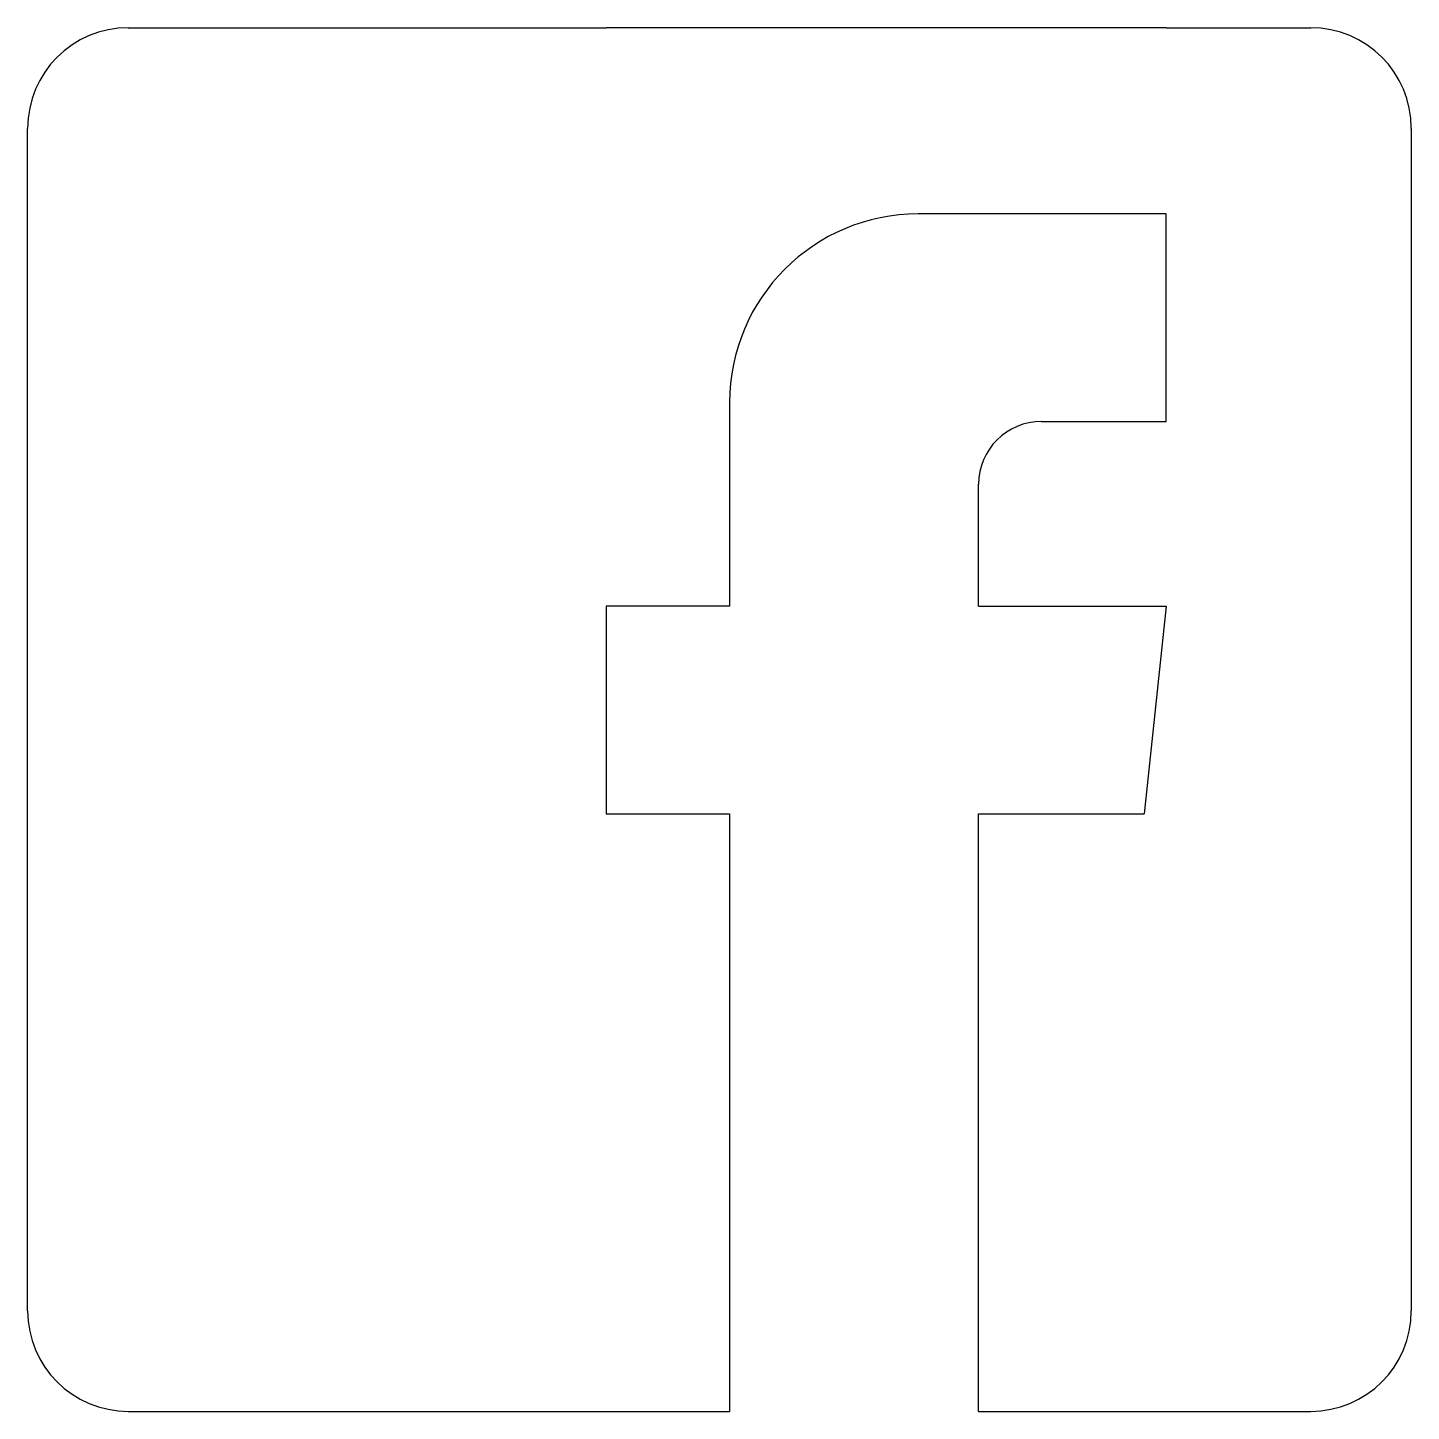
# Model space of a CAD drawing. Header units: inches. Extents: x 154 to 264, y 183 to 293.
import ezdxf

# ---------------------------------------------------------------- set-up
doc = ezdxf.new("R2010")
doc.units = ezdxf.units.IN
doc.header["$MEASUREMENT"] = 0

msp = doc.modelspace()

# ---------------------------------------------------------------- linework, layer by layer
for p, q in [((161.62, 293.48), (199.62, 293.48)), ((209.42, 293.48), (199.62, 293.48)), ((244.12, 293.48), (209.42, 293.48)), ((244.12, 293.48), (255.62, 293.48)), ((153.62, 191.48), (153.62, 285.48)), ((263.62, 285.48), (263.62, 230.98)), ((244.12, 278.68), (224.42, 278.68)), ((244.12, 262.18), (244.12, 278.68)), ((209.42, 263.68), (209.42, 247.48)), ((234.22, 262.18), (244.12, 262.18)), ((229.22, 247.48), (229.22, 257.18)), ((209.42, 247.48), (199.62, 247.48)), ((199.62, 247.48), (199.62, 230.98)), ((229.22, 247.48), (244.12, 247.48)), ((244.12, 247.48), (242.39, 230.98)), ((199.62, 230.98), (209.42, 230.98)), ((209.42, 230.98), (209.42, 183.48)), ((229.22, 183.48), (229.22, 230.98)), ((229.22, 230.98), (242.39, 230.98)), ((263.62, 230.98), (263.62, 191.48)), ((161.62, 183.48), (209.42, 183.48)), ((229.22, 183.48), (255.62, 183.48))]:
    msp.add_line(p, q)
for centre, radius, start, end in [((161.62, 285.48), 8, 90, 180), ((255.62, 285.48), 8, 0, 90), ((224.42, 263.68), 15, 90, 180), ((234.22, 257.18), 5, 90, 180), ((161.62, 191.48), 8, 180, 270), ((255.62, 191.48), 8, 270, 0)]:
    msp.add_arc(centre, radius, start, end)

doc.saveas('drawing.dxf')
